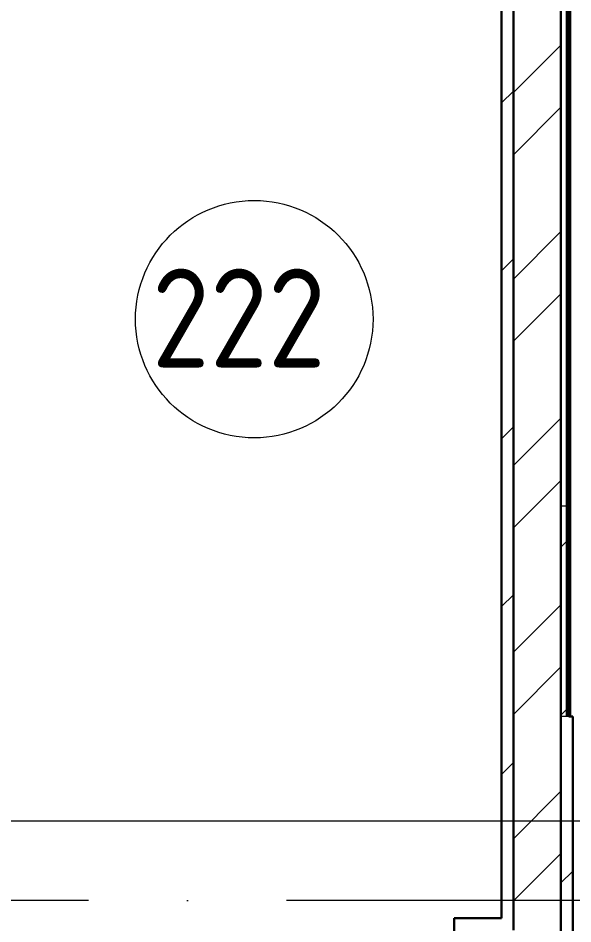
# Model space of a CAD drawing. Header units: millimetres. Extents: x -586848 to 520591, y -385801 to 675781.
# Drawn here: x -30649 to -29247, y -353986 to -351697 of the extents above; entities that cross this region are included whole.
import ezdxf

# ---------------------------------------------------------------- set-up
doc = ezdxf.new("R2010")
doc.units = ezdxf.units.MM
doc.linetypes.add('ADSK_Линия сетки', pattern=[25, 20, -2.5, 0, -2.5])
doc.linetypes.add('ADSK_Сверху', pattern=[450, 300, -150])
for name, color, linetype, lineweight in [('Линии', 7, 'Continuous', 9), ('Марки помещений', 252, 'Continuous', 20), ('Ограждение', 252, 'Continuous', 9), ('Оси', 252, 'Continuous', 9), ('Стены наружные', 7, 'Continuous', 18), ('Стены штриховка', 7, 'Continuous', 9)]:
    doc.layers.add(name, color=color, linetype=linetype, lineweight=lineweight)
doc.styles.add('GOST Common_2', font='', dxfattribs={"width": 0.9, "height": 250})
doc.styles.get('GOST Common_2').set_extended_font_data('GOST type B')

# ---------------------------------------------------------------- blocks, each defined once
blk = doc.blocks.new('2 этаж')
at = {"layer": 'Линии', "color": 251, "linetype": 'ADSK_Сверху', "ltscale": 100, "true_color": 0x636466}
blk.add_line((161881, -9839.3), (151051.1, -9839.3), dxfattribs=at)
at = {"layer": 'Марки помещений', "color": 251, "true_color": 0x636466}
blk.add_circle((153461.1, -8570.4), 300, dxfattribs=at)
at = {"layer": 'Ограждение', "color": 251, "true_color": 0x636466}
blk.add_line((154261, -9574.3), (154261, -4489.3), dxfattribs=at)
at = {"layer": 'Оси', "color": 251, "linetype": 'ADSK_Линия сетки', "ltscale": 100, "true_color": 0x636466}
blk.add_line((170543.3, -10039.3), (93565.9, -10039.3), dxfattribs=at)
at = {"layer": 'Стены наружные', "color": 251, "lineweight": 30, "true_color": 0x636466}
for p, q in [((154116, -3839.3), (154116, -10114.3)), ((154086, -3869.3), (154086, -10084.3)), ((154236, -10234.3), (154236, -4014.3)), ((154236, -4014.3), (154236, -9574.3)), ((154251, -9574.3), (154251, -4019.3)), ((154256, -9574.3), (154256, -4024.3)), ((154236, -9574.3), (154236, -10234.3)), ((154266, -9574.3), (154256, -9574.3)), ((154266, -10234.3), (154266, -9574.3)), ((153966, -10084.3), (153966, -10184.3)), ((154086, -10084.3), (153966, -10084.3))]:
    blk.add_line(p, q, dxfattribs=at)
at = {"layer": 'Стены наружные', "color": 251, "linetype": 'Continuous', "lineweight": 9, "true_color": 0x636466}
for p, q in [((154251, -7859), (154256, -7854)), ((154116, -7997.7), (154236, -7877.7)), ((154251, -7929.7), (154256, -7924.7)), ((154086, -8024), (154116, -7994)), ((154251, -8000.4), (154256, -7995.4)), ((154116, -8154.9), (154236, -8034.9)), ((154251, -8071.1), (154256, -8066.1)), ((154251, -8141.8), (154256, -8136.8)), ((154251, -8212.5), (154256, -8207.5)), ((154251, -8283.2), (154256, -8278.2)), ((154116, -8469.2), (154236, -8349.2)), ((154251, -8354), (154256, -8349)), ((154086, -8448.2), (154116, -8418.2)), ((154251, -8424.7), (154256, -8419.7)), ((154251, -8495.4), (154256, -8490.4)), ((154116, -8626.3), (154236, -8506.3)), ((154251, -8566.1), (154256, -8561.1)), ((154251, -8636.8), (154256, -8631.8)), ((154251, -8707.5), (154256, -8702.5)), ((154251, -8778.2), (154256, -8773.2)), ((154116, -8940.6), (154236, -8820.6)), ((154086, -8872.5), (154116, -8842.5)), ((154251, -8848.9), (154256, -8843.9)), ((154251, -8919.6), (154256, -8914.6)), ((154116, -9097.8), (154236, -8977.8)), ((154251, -8990.4), (154256, -8985.4)), ((154251, -9061.1), (154256, -9056.1)), ((154236, -9146.8), (154251, -9131.8)), ((154251, -9131.8), (154256, -9126.8)), ((154251, -9202.5), (154256, -9197.5)), ((154086, -9296.8), (154116, -9266.8)), ((154251, -9273.2), (154256, -9268.2)), ((154116, -9412.1), (154236, -9292.1)), ((154251, -9343.9), (154256, -9338.9)), ((154251, -9414.6), (154256, -9409.6)), ((154116, -9569.2), (154236, -9449.2)), ((154251, -9485.3), (154256, -9480.3)), ((154236, -9571), (154251, -9556)), ((154251, -9556), (154256, -9551)), ((154086, -9721), (154116, -9691)), ((154116, -9883.6), (154236, -9763.6)), ((154116, -10040.7), (154236, -9920.7)), ((154236, -9995.3), (154266, -9965.3))]:
    blk.add_line(p, q, dxfattribs=at)
at = {"layer": 'Стены штриховка', "color": 251, "true_color": 0x636466}
for p, q in [((154236, -9041.8), (154251, -9041.8)), ((154256, -9574.3), (154236, -9574.3))]:
    blk.add_line(p, q, dxfattribs=at)
at = {"layer": 'Марки помещений', "color": 251, "true_color": 0x636466, "style": 'GOST Common_2', "width": 0.9}
blk.add_text('222', height=250, dxfattribs=at).set_placement((153202.3, -8692.7))

msp = doc.modelspace()

# ---------------------------------------------------------------- block references
msp.add_blockref('2 этаж', (-183513.2, -343887.1))

doc.saveas('drawing.dxf')
